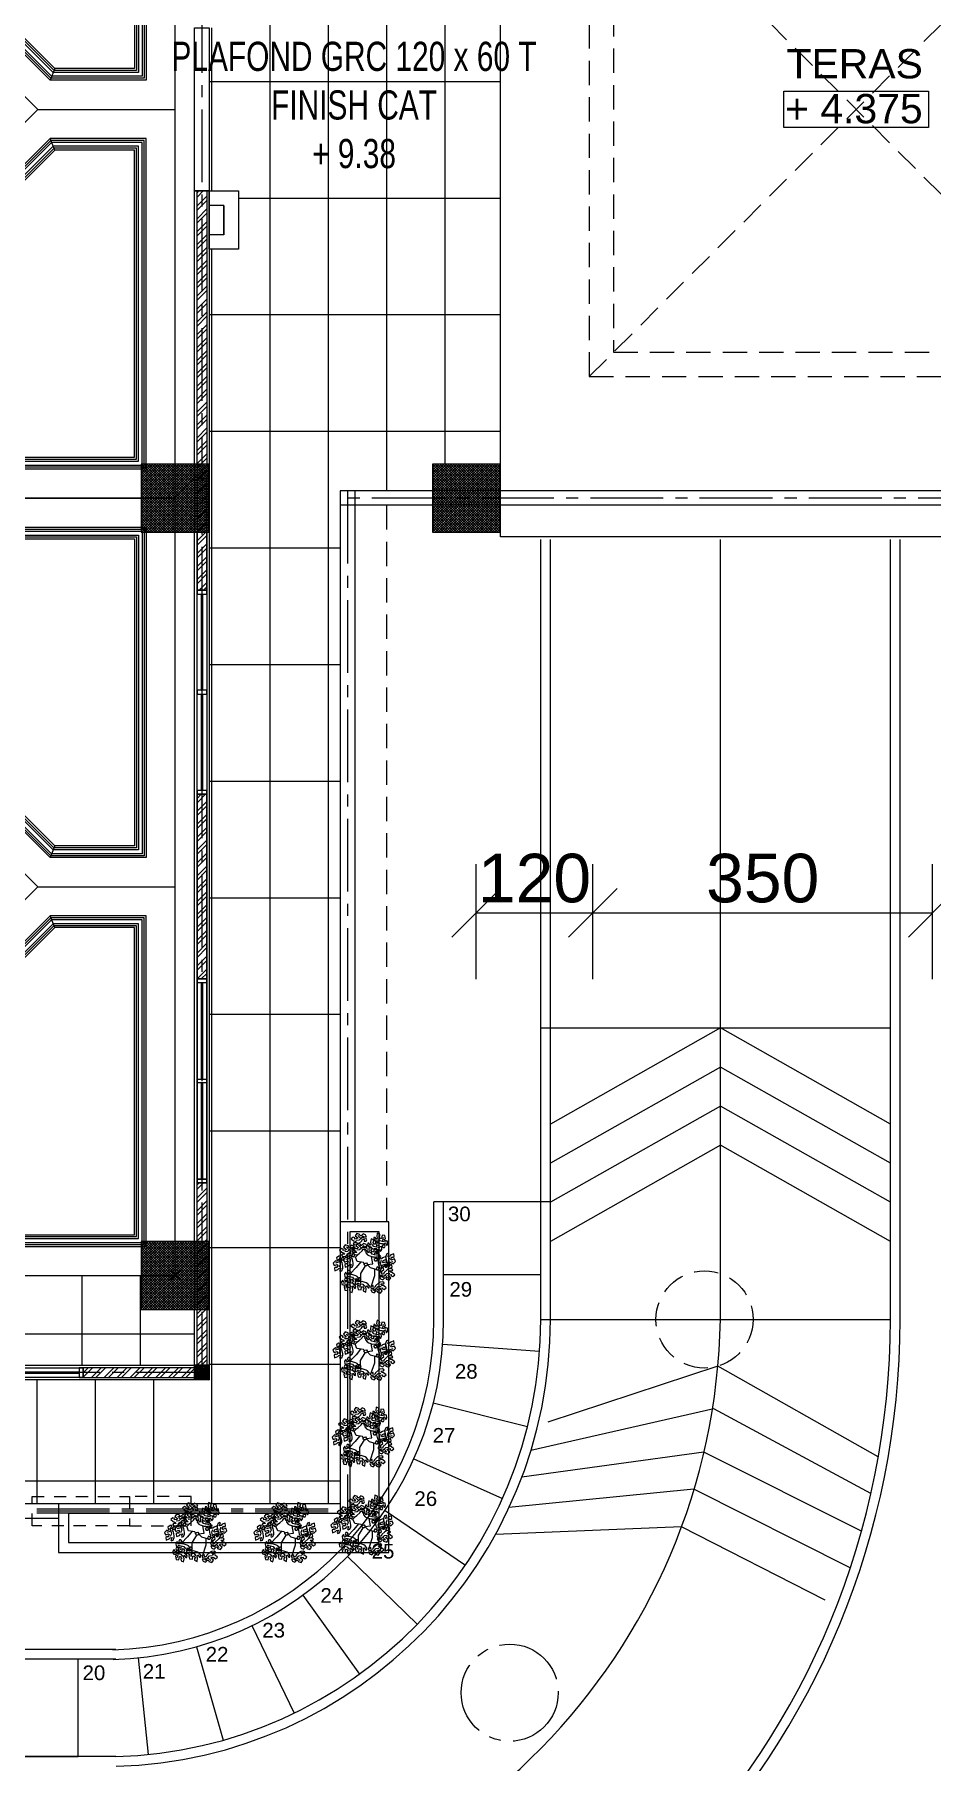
# Model space of a CAD drawing. Header units: inches. Extents: x 249 to 1192, y -18 to 440.
# Drawn here: x 384.53 to 393.77, y 188.61 to 206.39 of the extents above; entities that cross this region are included whole.
import ezdxf

# ---------------------------------------------------------------- set-up
doc = ezdxf.new("R2010")
doc.units = ezdxf.units.IN
doc.header["$MEASUREMENT"] = 0
for name, pattern in [('CENTER2', [1.125, 0.75, -0.125, 0.125, -0.125]), ('DASHED2', [0.375, 0.25, -0.125]), ('HIDDEN', [0.375, 0.25, -0.125]), ('HIDDEN2', [0.1875, 0.125, -0.0625])]:
    doc.linetypes.add(name, pattern=pattern)
for name, color, linetype, lineweight in [('ARSIR BETON', 8, 'Continuous', 0), ('DIMENSI', 85, 'Continuous', 20), ('DINDING', 6, 'Continuous', 0), ('DINDING2', 137, 'Continuous', 20), ('KACA', 141, 'Continuous', 30), ('KUSEN', 16, 'Continuous', 15), ('lan1', 7, 'Continuous', 9), ('LANTAI', 135, 'Continuous', 9), ('NOT', 7, 'Continuous', 9), ('pla', 42, 'Continuous', 15), ('TEXT (KET. RUANG)', 7, 'Continuous', 5), ('VEGETASI', 60, 'Continuous', 0)]:
    doc.layers.add(name, color=color, linetype=linetype, lineweight=lineweight)
for name, color, linetype in [('ARSIR DINDING', 64, 'Continuous'), ('AS', 15, 'CENTER2'), ('ATAP', 123, 'Continuous'), ('FURNITURE', 11, 'Continuous'), ('KOLOM', 5, 'Continuous')]:
    doc.layers.add(name, color=color, linetype=linetype)
doc.styles.get("Standard").update_dxf_attribs({"font": 'arial.ttf'})
doc.styles.add('style1', font='swisscl.ttf')
doc.dimstyles.new('UK. GDG PERTEMUAN', dxfattribs={"dimtxt": 0.5, "dimasz": 0.5, "dimexe": 0.5, "dimexo": 0.05, "dimgap": 0.1, "dimtad": 2, "dimdec": 0, "dimlfac": 100, "dimzin": 0, "dimdsep": 46, "dimtxsty": 'Standard', "dimblk": 'OBLIQUE', "dimcen": 0.09, "dimclrd": 8, "dimclre": 256, "dimclrt": 256, "dimadec": 0, "dimazin": 0, "dimtfac": 1, "dimtdec": 0, "dimtofl": 0, "dimtmove": 0, "dimatfit": 3, "dimldrblk": 'OBLIQUE', "dimfxl": 0, "dimtolj": 1, "dimtzin": 0, "dimarcsym": 0})

# ---------------------------------------------------------------- blocks, each defined once
blk = doc.blocks.new('+4375')
at = {"layer": 'TEXT (KET. RUANG)', "color": 1}
blk.add_lwpolyline([(875.846, 246.832), (877.335, 246.832), (877.335, 246.459), (875.846, 246.459)], close=True, dxfattribs=at)
at = {"layer": 'TEXT (KET. RUANG)'}
blk.add_text('+ 4.375', height=0.3015, dxfattribs=at).set_placement((875.858, 246.502))
blk = doc.blocks.new('TENDA')
at = {"linetype": 'HIDDEN'}
for points in [[(738.833, 192.212), (744.333, 192.212), (744.333, 197.712), (738.833, 197.712)], [(739.083, 192.462), (744.083, 192.462), (744.083, 197.462), (739.083, 197.462)]]:
    blk.add_lwpolyline(points, close=True, dxfattribs=at)
for points in [[(738.833, 197.712), (744.333, 192.212)], [(738.833, 192.212), (744.333, 197.712)]]:
    blk.add_lwpolyline(points, dxfattribs=at)
blk = doc.blocks.new('K1')
at = {"layer": 'ARSIR BETON'}
h = blk.add_hatch(dxfattribs=at)
h.set_pattern_fill('ANSI37', color=256, scale=0.15, style=0)
h.set_pattern_definition([(45, (258.37489, 277.120751), (-0.01325825, 0.01325825), []), (135, (258.37489, 277.120751), (-0.01325825, -0.01325825), [])])
h.paths.add_polyline_path([(259.125, 277.171), (259.125, 277.871), (258.425, 277.871), (258.425, 277.171)])
at = {"layer": 'KOLOM'}
blk.add_lwpolyline([(258.425, 277.171), (259.125, 277.171), (259.125, 277.871), (258.425, 277.871)], close=True, dxfattribs=at)
for points in [[(258.725, 277.571), (258.825, 277.471)], [(258.725, 277.471), (258.825, 277.571)]]:
    blk.add_lwpolyline(points, dxfattribs=at)
blk = doc.blocks.new('K2')
at = {"layer": 'ARSIR BETON'}
h = blk.add_hatch(dxfattribs=at)
h.set_pattern_fill('ANSI37', color=256, scale=0.1, style=0)
h.set_pattern_definition([(45, (-38.743626, 268.082874), (-0.0088388, 0.0088388), []), (135, (-38.743626, 268.082874), (-0.0088388, -0.0088388), [])])
h.paths.add_polyline_path([(-38.594, 268.233), (-38.744, 268.233), (-38.744, 268.083), (-38.594, 268.083)])
at = {"layer": 'KOLOM'}
blk.add_lwpolyline([(-38.744, 268.083), (-38.594, 268.083), (-38.594, 268.233), (-38.744, 268.233)], close=True, dxfattribs=at)
blk = doc.blocks.new('BRANCHT', base_point=(1.548, 0.551))
for p, q in [((1.511, 0.64), (1.524, 0.662)), ((1.526, 0.607), (1.511, 0.64)), ((1.524, 0.662), (1.551, 0.661)), ((1.55, 0.627), (1.526, 0.607)), ((1.57, 0.598), (1.55, 0.627)), ((1.551, 0.661), (1.582, 0.622)), ((1.551, 0.661), (1.551, 0.661)), ((1.573, 0.682), (1.611, 0.684)), ((1.599, 0.643), (1.573, 0.682)), ((1.582, 0.622), (1.599, 0.643)), ((1.62, 0.64), (1.599, 0.582)), ((1.611, 0.684), (1.648, 0.656)), ((1.648, 0.656), (1.636, 0.607)), ((1.536, 0.471), (1.537, 0.5)), ((1.554, 0.427), (1.536, 0.471)), ((1.537, 0.5), (1.552, 0.572)), ((1.552, 0.572), (1.57, 0.598)), ((1.585, 0.414), (1.554, 0.427)), ((1.572, 0.474), (1.594, 0.431)), ((1.606, 0.467), (1.572, 0.474)), ((1.594, 0.431), (1.585, 0.414)), ((1.599, 0.582), (1.587, 0.538)), ((1.587, 0.538), (1.607, 0.492)), ((1.599, 0.582), (1.668, 0.562)), ((1.626, 0.447), (1.606, 0.467)), ((1.636, 0.537), (1.625, 0.526)), ((1.625, 0.526), (1.644, 0.481)), ((1.68, 0.427), (1.626, 0.447)), ((1.636, 0.607), (1.644, 0.59)), ((1.69, 0.518), (1.636, 0.537)), ((1.644, 0.59), (1.667, 0.602)), ((1.644, 0.481), (1.663, 0.492)), ((1.663, 0.492), (1.686, 0.474)), ((1.667, 0.602), (1.71, 0.563)), ((1.667, 0.602), (1.667, 0.602)), ((1.686, 0.474), (1.68, 0.427)), ((1.71, 0.563), (1.69, 0.518))]:
    blk.add_line(p, q)
blk = doc.blocks.new('T36')
for p, q in [((-0.111, -0.002), (-0.091, 0.108)), ((-0.017, 0.011), (-0.027, -0.001)), ((0.004, 0.007), (-0.017, 0.011)), ((0.016, -0.003), (0.004, 0.007)), ((0.016, -0.003), (0.026, 0.019)), ((0.026, 0.019), (0.124, 0.032)), ((0.07, 0.025), (0.136, -0.06)), ((0.151, 0.1), (0.083, 0.163)), ((0.124, 0.032), (0.151, 0.1)), ((-0.074, -0.06), (-0.174, -0.088)), ((-0.138, -0.078), (-0.138, -0.185)), ((-0.138, -0.185), (-0.081, -0.353)), ((-0.028, -0.013), (-0.111, -0.002)), ((-0.028, -0.013), (-0.074, -0.06)), ((-0.027, -0.001), (-0.028, -0.013)), ((-0.028, -0.013), (-0.026, -0.024)), ((-0.026, -0.024), (-0.018, -0.031)), ((-0.018, -0.031), (-0.001, -0.034)), ((-0.001, -0.034), (0.004, -0.034)), ((0.004, -0.034), (0.013, -0.024)), ((0.004, -0.034), (0.075, -0.149)), ((0.013, -0.024), (0.02, -0.01)), ((0.02, -0.01), (0.016, -0.003)), ((0.075, -0.149), (0.073, -0.293)), ((0.136, -0.06), (0.229, -0.154))]:
    blk.add_line(p, q)
at = {"xscale": 0.8515584, "yscale": 0.8515584, "zscale": 0.8515584}
for p, rotation in [((-0.215, 0.309), 120), ((-0.121, 0.222), 120), ((-0.095, 0.107), 120), ((0.06, 0.183), 59.99999999999999), ((0.068, 0.33), 59.99999999999999), ((0.243, 0.158), 59.99999999999999), ((-0.318, 0.042), 180), ((-0.195, 0), 180), ((-0.298, -0.123), 240), ((-0.168, -0.321), 240), ((0.029, -0.277), 299.9999999999999), ((0.187, -0.168), 299.9999999999999), ((0.233, -0.285), 299.9999999999999)]:
    blk.add_blockref('BRANCHT', p, dxfattribs=dict(at, rotation=rotation))
for p in [(0.192, 0.052), (0.348, -0.001)]:
    blk.add_blockref('BRANCHT', p, dxfattribs=at)
blk = doc.blocks.new('_Oblique')
at = {"color": 0, "linetype": 'ByBlock', "lineweight": -2}
blk.add_line((-0.5, -0.5), (0.5, 0.5), dxfattribs=at)
blk = doc.blocks.new('*D537')
at = {"layer": 'DEFPOINTS', "color": 0}
for p in [(393.782, 197.346), (390.282, 196.615), (393.782, 196.615)]:
    blk.add_point(p, dxfattribs=at)
at = {"layer": 'DIMENSI', "lineweight": -2}
for p, q in [((390.282, 196.665), (390.282, 197.846)), ((393.782, 196.665), (393.782, 197.846))]:
    blk.add_line(p, q, dxfattribs=at)
at = {"layer": 'DIMENSI', "color": 8, "lineweight": -2}
blk.add_line((390.282, 197.346), (393.782, 197.346), dxfattribs=at)
at = {"layer": 'DIMENSI', "color": 8, "lineweight": -2, "xscale": 0.5, "yscale": 0.5, "zscale": 0.5, "rotation": 180}
blk.add_blockref('_Oblique', (390.282, 197.346), dxfattribs=at)
at = {"layer": 'DIMENSI', "color": 8, "lineweight": -2, "xscale": 0.5, "yscale": 0.5, "zscale": 0.5}
blk.add_blockref('_Oblique', (393.782, 197.346), dxfattribs=at)
at = {"layer": 'DIMENSI', "insert": (392.032, 197.701), "char_height": 0.5, "attachment_point": 5}
blk.add_mtext('\\A1;350', dxfattribs=at)
blk = doc.blocks.new('*D540')
at = {"layer": 'DEFPOINTS', "color": 0}
for p in [(390.282, 197.346), (389.082, 196.615), (390.282, 196.615)]:
    blk.add_point(p, dxfattribs=at)
at = {"layer": 'DIMENSI', "lineweight": -2}
for p, q in [((389.082, 196.665), (389.082, 197.846)), ((390.282, 196.665), (390.282, 197.846))]:
    blk.add_line(p, q, dxfattribs=at)
at = {"layer": 'DIMENSI', "color": 8, "lineweight": -2}
blk.add_line((389.082, 197.346), (390.282, 197.346), dxfattribs=at)
at = {"layer": 'DIMENSI', "color": 8, "lineweight": -2, "xscale": 0.5, "yscale": 0.5, "zscale": 0.5, "rotation": 180}
blk.add_blockref('_Oblique', (389.082, 197.346), dxfattribs=at)
at = {"layer": 'DIMENSI', "color": 8, "lineweight": -2, "xscale": 0.5, "yscale": 0.5, "zscale": 0.5}
blk.add_blockref('_Oblique', (390.282, 197.346), dxfattribs=at)
at = {"layer": 'DIMENSI', "insert": (389.682, 197.701), "char_height": 0.5, "attachment_point": 5}
blk.add_mtext('\\A1;120', dxfattribs=at)
blk = doc.blocks.new('PL')
h = blk.add_hatch()
h.set_pattern_fill('_USER', color=256, scale=0.2, angle=45, style=0, pattern_type=0)
h.set_pattern_definition([(135, (575.02235, 399.82852), (0.141421, 0.141421), [])])
h.paths.add_polyline_path([(572.437, 402.414), (575.022, 399.829), (572.901, 399.829), (572.437, 400.293)])
for points in [[(568.437, 395.829), (576.437, 395.829), (576.437, 403.829), (568.437, 403.829)], [(576.437, 403.829), (572.437, 403.829), (572.437, 402.414), (575.022, 399.829), (576.437, 399.829)], [(572.737, 402.539), (572.737, 403.529), (576.137, 403.529), (576.137, 400.129), (575.147, 400.129)], [(572.737, 402.539), (572.737, 403.529), (576.137, 403.529), (576.137, 400.129), (575.147, 400.129)], [(572.737, 402.539), (572.737, 403.529), (576.137, 403.529), (576.137, 400.129), (575.147, 400.129)], [(572.757, 402.547), (572.757, 403.509), (576.117, 403.509), (576.117, 400.149), (575.155, 400.149)], [(572.777, 402.555), (572.777, 403.489), (576.097, 403.489), (576.097, 400.169), (575.163, 400.169)], [(572.817, 402.572), (572.817, 403.449), (576.057, 403.449), (576.057, 400.209), (575.18, 400.209)], [(572.837, 402.58), (572.837, 403.429), (576.037, 403.429), (576.037, 400.229), (575.188, 400.229)], [(572.857, 402.588), (572.857, 403.409), (576.017, 403.409), (576.017, 400.249), (575.196, 400.249)], [(569.851, 399.829), (572.437, 402.414), (575.022, 399.829), (572.437, 397.243)], [(572.737, 397.118), (572.737, 396.129), (576.137, 396.129), (576.137, 399.529), (575.147, 399.529)], [(572.737, 397.118), (572.737, 396.129), (576.137, 396.129), (576.137, 399.529), (575.147, 399.529)], [(572.737, 397.118), (572.737, 396.129), (576.137, 396.129), (576.137, 399.529), (575.147, 399.529)], [(572.737, 397.118), (572.737, 396.129), (576.137, 396.129), (576.137, 399.529), (575.147, 399.529)], [(572.757, 397.11), (572.757, 396.149), (576.117, 396.149), (576.117, 399.509), (575.155, 399.509)], [(572.777, 397.102), (572.777, 396.169), (576.097, 396.169), (576.097, 399.489), (575.163, 399.489)], [(572.817, 397.085), (572.817, 396.209), (576.057, 396.209), (576.057, 399.449), (575.18, 399.449)], [(572.837, 397.077), (572.837, 396.229), (576.037, 396.229), (576.037, 399.429), (575.188, 399.429)], [(572.857, 397.069), (572.857, 396.249), (576.017, 396.249), (576.017, 399.409), (575.196, 399.409)]]:
    blk.add_lwpolyline(points, close=True)
for points in [[(575.196, 400.249), (575.147, 400.129)], [(575.196, 399.409), (575.147, 399.529)]]:
    blk.add_lwpolyline(points)
blk = doc.blocks.new('PL2')
h = blk.add_hatch()
h.set_pattern_fill('_USER', color=256, scale=0.2, angle=45, style=0, pattern_type=0)
h.set_pattern_definition([(135, (538.4135, 470.6402), (0.141421, 0.141421), [])])
h.paths.add_polyline_path([(535.828, 473.226), (538.413, 470.64), (536.292, 470.64), (535.828, 471.105)])
for points in [[(531.828, 466.64), (539.828, 466.64), (539.828, 474.64), (531.828, 474.64)], [(539.828, 474.64), (535.828, 474.64), (535.828, 473.226), (538.413, 470.64), (539.828, 470.64)], [(536.128, 473.35), (536.128, 474.34), (539.528, 474.34), (539.528, 470.94), (538.538, 470.94)], [(536.128, 473.35), (536.128, 474.34), (539.528, 474.34), (539.528, 470.94), (538.538, 470.94)], [(536.128, 473.35), (536.128, 474.34), (539.528, 474.34), (539.528, 470.94), (538.538, 470.94)], [(536.148, 473.359), (536.148, 474.32), (539.508, 474.32), (539.508, 470.96), (538.546, 470.96)], [(536.168, 473.367), (536.168, 474.3), (539.488, 474.3), (539.488, 470.98), (538.554, 470.98)], [(536.208, 473.383), (536.208, 474.26), (539.448, 474.26), (539.448, 471.02), (538.571, 471.02)], [(536.228, 473.392), (536.228, 474.24), (539.428, 474.24), (539.428, 471.04), (538.579, 471.04)], [(536.248, 473.4), (536.248, 474.22), (539.408, 474.22), (539.408, 471.06), (538.587, 471.06)], [(533.242, 470.64), (535.828, 473.226), (538.413, 470.64), (535.828, 468.054)], [(536.128, 467.93), (536.128, 466.94), (539.528, 466.94), (539.528, 470.34), (538.538, 470.34)], [(536.128, 467.93), (536.128, 466.94), (539.528, 466.94), (539.528, 470.34), (538.538, 470.34)], [(536.128, 467.93), (536.128, 466.94), (539.528, 466.94), (539.528, 470.34), (538.538, 470.34)], [(536.128, 467.93), (536.128, 466.94), (539.528, 466.94), (539.528, 470.34), (538.538, 470.34)], [(536.148, 467.922), (536.148, 466.96), (539.508, 466.96), (539.508, 470.32), (538.546, 470.32)], [(536.168, 467.914), (536.168, 466.98), (539.488, 466.98), (539.488, 470.3), (538.554, 470.3)], [(536.208, 467.897), (536.208, 467.02), (539.448, 467.02), (539.448, 470.26), (538.571, 470.26)], [(536.228, 467.889), (536.228, 467.04), (539.428, 467.04), (539.428, 470.24), (538.579, 470.24)], [(536.248, 467.88), (536.248, 467.06), (539.408, 467.06), (539.408, 470.22), (538.587, 470.22)]]:
    blk.add_lwpolyline(points, close=True)
for points in [[(538.587, 471.06), (538.538, 470.94)], [(538.587, 470.22), (538.538, 470.34)]]:
    blk.add_lwpolyline(points)

msp = doc.modelspace()

# ---------------------------------------------------------------- hatches: boundary and pattern name
at = {"layer": 'ARSIR DINDING'}
h = msp.add_hatch(dxfattribs=at)
h.set_pattern_fill('ANSI32', color=256, scale=0.25, style=0)
h.set_pattern_definition([(45, (386.20719, 192.69023), (-0.06629126, 0.06629126), []), (45, (386.25138, 192.69023), (-0.06629126, 0.06629126), [])])
h.paths.add_polyline_path([(386.2072, 200.6668), (386.3072, 200.6668), (386.3072, 204.775), (386.2072, 204.775)])
h.paths.add_polyline_path([(386.2072, 196.6665), (386.3072, 196.6665), (386.3072, 198.567), (386.2072, 198.567)])
h.paths.add_polyline_path([(386.3072, 194.5668), (386.2072, 194.5668), (386.2072, 192.6902), (386.3072, 192.6902)])
h = msp.add_hatch(dxfattribs=at)
h.set_pattern_fill('ANSI32', color=256, scale=0.25, style=0)
h.set_pattern_definition([(45, (366.8227, 192.56523), (-0.06629126, 0.06629126), []), (45, (366.86689, 192.56523), (-0.06629126, 0.06629126), [])])
h.paths.add_polyline_path([(366.8227, 192.6652), (370.9332, 192.6652), (370.9332, 192.5652), (366.8227, 192.5652)])
h.paths.add_polyline_path([(373.033, 192.5652), (374.9335, 192.5652), (374.9335, 192.6652), (373.033, 192.6652)])
h.paths.add_polyline_path([(377.0332, 192.5652), (378.9337, 192.5652), (378.9337, 192.6652), (377.0332, 192.6652)])
h.paths.add_polyline_path([(381.0335, 192.5652), (382.934, 192.5652), (382.934, 192.6652), (381.0335, 192.6652)])
h.paths.add_polyline_path([(385.0337, 192.5652), (386.1822, 192.5652), (386.1822, 192.6652), (385.0337, 192.6652)])

# ---------------------------------------------------------------- linework, layer by layer
at = {"linetype": 'HIDDEN2'}
for points in [[(385.5101, 191.0397), (384.5091, 191.0397), (384.5091, 191.3397), (385.5101, 191.3397)], [(386.1448, 191.3397), (385.5101, 191.3397), (385.5101, 191.0397), (386.1448, 191.0397)]]:
    msp.add_lwpolyline(points, close=True, dxfattribs=at)
at = {"layer": 'AS'}
msp.add_line((387.7567, 201.6902), (387.7567, 191.1152), dxfattribs=at)
for points in [[(386.2572, 219.1147), (386.2572, 192.6152)], [(396.6322, 201.6152), (387.6817, 201.6152)], [(386.3322, 192.6152), (347.807, 192.6152)], [(387.5567, 191.2102), (369.9824, 191.2102)], [(387.5567, 191.1902), (369.9824, 191.1902)], [(387.5567, 191.1702), (369.9824, 191.1702)]]:
    msp.add_lwpolyline(points, dxfattribs=at)
at = {"layer": 'AS', "linetype": 'HIDDEN'}
msp.add_circle((391.4322, 193.1618), 0.5, dxfattribs=at)
at = {"layer": 'AS'}
msp.add_circle((389.4259, 189.3215), 0.5, dxfattribs=at)
at = {"layer": 'ATAP', "linetype": 'DASHED2'}
msp.add_line((388.1567, 201.5402), (388.1567, 194.1652), dxfattribs=at)
at = {"layer": 'DINDING'}
for p, q in [((387.6817, 201.6902), (387.6817, 191.1152)), ((387.8317, 201.6902), (387.8317, 194.1652))]:
    msp.add_line(p, q, dxfattribs=at)
for points in [[(386.1822, 204.775), (386.3322, 204.775), (386.3322, 192.6902), (386.1822, 192.6902)], [(386.6322, 204.775), (386.6322, 204.175), (386.3322, 204.175), (386.3322, 204.775)], [(386.4827, 204.626), (386.4827, 204.325), (386.4817, 204.325), (386.4817, 204.626)], [(384.7817, 190.7652), (388.1817, 190.7652), (388.1817, 194.1652), (387.6817, 194.1652), (387.6817, 191.2652), (384.7817, 191.2652)], [(384.8817, 190.8652), (388.0817, 190.8652), (388.0817, 194.0652), (387.7817, 194.0652), (387.7817, 191.1652), (384.8817, 191.1652)], [(366.8227, 192.6902), (386.1822, 192.6902), (386.1822, 192.5402), (366.8227, 192.5402)]]:
    msp.add_lwpolyline(points, close=True, dxfattribs=at)
for points in [[(386.4817, 204.626), (386.3322, 204.626)], [(386.4827, 204.325), (386.3322, 204.325)], [(396.6322, 201.6902), (387.6817, 201.6902)], [(396.6322, 201.5402), (387.6817, 201.5402)], [(396.6322, 201.5652), (396.6322, 201.2152), (389.3322, 201.2152), (389.3322, 201.5652)], [(389.7464, 196.1618), (393.3464, 196.1618)], [(393.3464, 195.1727), (391.5964, 196.1618), (389.8464, 195.1727)], [(393.3464, 194.7704), (391.5964, 195.7596), (389.8464, 194.7704)], [(393.3464, 194.3682), (391.5964, 195.3573), (389.8464, 194.3682)], [(393.3464, 193.966), (391.5964, 194.9551), (389.8464, 193.966)], [(389.8464, 194.3717), (388.6464, 194.3717)], [(389.7464, 193.6217), (388.7464, 193.6217)], [(389.7464, 193.1618), (393.3464, 193.1618)], [(388.7372, 192.9076), (389.7345, 192.835)], [(393.222, 191.7475), (391.5701, 192.6812), (389.8201, 192.105)], [(388.64, 192.3053), (389.6096, 192.0606)], [(393.1457, 191.3697), (391.5269, 192.2435), (389.6449, 191.8151)], [(393.0485, 190.9851), (391.4264, 191.7979), (389.5501, 191.5377)], [(388.4397, 191.729), (389.3521, 191.3197)], [(392.9324, 190.6054), (391.3243, 191.4158), (389.4191, 191.2257)], [(384.7817, 191.2652), (369.9824, 191.2652)], [(384.7817, 191.1152), (369.9824, 191.1152)], [(388.1424, 191.1963), (388.9698, 190.6347)], [(392.6748, 190.2727), (391.194, 191.0272), (389.2796, 190.9498)], [(387.7571, 190.7233), (388.4744, 190.0265)], [(387.2955, 190.3243), (387.8809, 189.5136)], [(386.7716, 190.0116), (387.2074, 189.1116)], [(385.3719, 189.7652), (369.9824, 189.7652)], [(385.3719, 189.6652), (369.9824, 189.6652)], [(384.9824, 189.6652), (384.2324, 189.6652), (384.2324, 188.6636), (384.9824, 188.6636), (384.9824, 189.6652)], [(385.6022, 189.68), (385.7039, 188.6851)], [(386.2014, 189.7946), (386.4743, 188.8326)], [(385.3719, 188.6636), (369.9824, 188.6636)]]:
    msp.add_lwpolyline(points, dxfattribs=at)
for points in [[(385.3719, 188.6636, 0.4060688), (389.7464, 193.1618), (389.7464, 201.1902)], [(385.3719, 186.8136, 0.398259), (391.5964, 193.1618), (391.5964, 201.1902)], [(385.3747, 188.5636, 0.4060688), (389.8464, 193.1618), (389.8464, 201.1902)], [(385.4723, 185.065, 0.4060688), (393.3464, 193.1618), (393.3464, 201.1902)], [(385.4751, 184.9649, 0.4060688), (393.4465, 193.1618), (393.4465, 201.1902)], [(385.3412, 189.7631, 0.4060688), (388.6464, 193.1618), (388.6464, 194.3717)], [(385.344, 189.6632, 0.4060688), (388.7464, 193.1618), (388.7464, 194.3717)]]:
    msp.add_lwpolyline(points, format="xyb", dxfattribs=at)
at = {"layer": 'DINDING2'}
for points in [[(386.2072, 204.775), (386.3072, 204.775), (386.3072, 192.6902), (386.2072, 192.6902)], [(386.3072, 200.6668), (386.3072, 201.8152), (386.2072, 201.8152), (386.2072, 200.6668)], [(386.3072, 196.6665), (386.3072, 198.567), (386.2072, 198.567), (386.2072, 196.6665)], [(385.0337, 192.5652), (386.1822, 192.5652), (386.1822, 192.6652), (385.0337, 192.6652)]]:
    msp.add_lwpolyline(points, close=True, dxfattribs=at)
at = {"layer": 'KACA'}
for points in [[(386.2522, 200.6268), (386.2522, 199.6369), (386.2622, 199.6369), (386.2622, 200.6268)], [(386.2522, 198.607), (386.2522, 199.5969), (386.2622, 199.5969), (386.2622, 198.607)], [(386.2522, 196.6265), (386.2522, 195.6366), (386.2622, 195.6366), (386.2622, 196.6265)], [(386.2522, 194.6068), (386.2522, 195.5966), (386.2622, 195.5966), (386.2622, 194.6068)], [(384.9937, 192.6202), (384.0039, 192.6202), (384.0039, 192.6102), (384.9937, 192.6102)]]:
    msp.add_lwpolyline(points, close=True, dxfattribs=at)
at = {"layer": 'KUSEN'}
for points in [[(386.3072, 200.6668), (386.2072, 200.6668), (386.2072, 200.6268), (386.3072, 200.6268), (386.3072, 200.6668)], [(386.3072, 199.6369), (386.2072, 199.6369), (386.2072, 199.5969), (386.3072, 199.5969), (386.3072, 199.6369)], [(386.3072, 198.607), (386.2072, 198.607), (386.2072, 198.567), (386.3072, 198.567), (386.3072, 198.607)], [(386.3072, 196.6265), (386.2072, 196.6265), (386.2072, 196.6665), (386.3072, 196.6665), (386.3072, 196.6265)], [(386.3072, 195.5966), (386.2072, 195.5966), (386.2072, 195.6366), (386.3072, 195.6366), (386.3072, 195.5966)], [(386.3072, 194.5668), (386.2072, 194.5668), (386.2072, 194.6068), (386.3072, 194.6068), (386.3072, 194.5668)], [(386.3072, 194.6068), (386.2072, 194.6068), (386.2072, 194.5668), (386.3072, 194.5668), (386.3072, 194.6068)], [(385.0337, 192.5652), (385.0337, 192.6652), (384.9937, 192.6652), (384.9937, 192.5652), (385.0337, 192.5652)]]:
    msp.add_lwpolyline(points, dxfattribs=at)
for points in [[(386.3072, 200.6668), (386.3072, 198.567), (386.2072, 198.567), (386.2072, 200.6668)], [(386.3072, 194.5668), (386.3072, 196.6665), (386.2072, 196.6665), (386.2072, 194.5668)], [(385.0337, 192.5652), (382.934, 192.5652), (382.934, 192.6652), (385.0337, 192.6652)]]:
    msp.add_lwpolyline(points, close=True, dxfattribs=at)
at = {"layer": 'lan1'}
msp.add_lwpolyline([(386.1822, 206.455), (386.3322, 206.455), (386.3322, 204.775), (386.1822, 204.775)], close=True, dxfattribs=at)
at = {"layer": 'LANTAI'}
msp.add_lwpolyline([(389.3327, 201.6902), (389.3327, 209.5397)], dxfattribs=at)
at = {"layer": 'pla'}
for p, q in [((386.9572, 209.5402), (386.9572, 191.2652)), ((387.5572, 209.5402), (387.5572, 191.2652)), ((388.1572, 209.5402), (388.1572, 201.6902)), ((388.7572, 209.2652), (388.7572, 201.9652)), ((386.3572, 206.455), (386.3572, 204.775)), ((386.3322, 205.9025), (389.3327, 205.9025)), ((386.6322, 204.7025), (389.3327, 204.7025)), ((386.3572, 204.175), (386.3572, 191.2652)), ((386.3322, 203.5025), (389.3327, 203.5025)), ((386.3322, 202.3025), (389.3327, 202.3025)), ((386.3322, 201.1025), (387.6817, 201.1025)), ((386.3322, 199.9025), (387.6817, 199.9025)), ((386.3322, 198.7025), (387.6817, 198.7025)), ((386.3322, 197.5025), (387.6817, 197.5025)), ((386.3322, 196.3025), (387.6817, 196.3025)), ((386.3322, 195.1025), (387.6817, 195.1025)), ((386.3322, 193.9025), (387.6817, 193.9025)), ((385.02, 193.6147), (385.02, 192.6902)), ((385.62, 193.6147), (385.62, 192.6902)), ((382.6335, 193.015), (386.1822, 193.015)), ((386.3322, 192.7025), (387.6817, 192.7025)), ((384.5572, 192.5402), (384.5572, 191.2652)), ((385.1572, 192.5402), (385.1572, 191.2652)), ((385.7572, 192.5402), (385.7572, 191.2652)), ((344.2822, 191.5025), (387.6817, 191.5025))]:
    msp.add_line(p, q, dxfattribs=at)

# ---------------------------------------------------------------- block references
at = {"xscale": -1, "rotation": 180}
msp.add_blockref('K2', (424.9258, 460.7731), dxfattribs=at)
at = {"layer": 'DIMENSI'}
msp.add_blockref('+4375', (-483.5957, -41.0302), dxfattribs=at)
at = {"layer": 'FURNITURE'}
msp.add_blockref('TENDA', (-348.5879, 10.6528), dxfattribs=at)
at = {"layer": 'KOLOM'}
for p in [(127.2078, -75.9055), (130.2078, -75.9055), (127.2073, -83.9055)]:
    msp.add_blockref('K1', p, dxfattribs=at)
at = {"layer": 'pla'}
for name, p in [('PL', (-190.4541, -194.2138)), ('PL2', (-153.8453, -273.0255))]:
    msp.add_blockref(name, p, dxfattribs=at)
at = {"layer": 'VEGETASI', "xscale": -0.6836441415344511, "yscale": 0.683644141534451, "zscale": 0.6836441415344507}
for p in [(387.9401, 193.7365), (387.9386, 192.8405), (387.9294, 191.9459), (386.2032, 190.9648), (387.1231, 190.9648), (387.9158, 191.0402)]:
    msp.add_blockref('T36', p, dxfattribs=at)

# ---------------------------------------------------------------- texts
at = {"layer": 'NOT', "insert": (387.8234, 206.3106), "char_height": 0.3, "attachment_point": 2, "style": 'style1'}
msp.add_mtext('PLAFOND GRC 120 x 60 T\\PFINISH CAT\\P+ 9.38', dxfattribs=at)
at = {"layer": 'TEXT (KET. RUANG)'}
msp.add_text('TERAS', height=0.3015, rotation=360, dxfattribs=at).set_placement((392.2771, 205.9337))
for s, p in [('30', (388.7906, 194.1727)), ('29', (388.8056, 193.3965)), ('28', (388.862, 192.5527)), ('27', (388.6331, 191.8941)), ('26', (388.4451, 191.2428)), ('25', (388.0047, 190.7022)), ('24', (387.4772, 190.2463)), ('23', (386.8785, 189.8889)), ('22', (386.296, 189.6413)), ('20', (385.0281, 189.4508)), ('21', (385.6479, 189.4655))]:
    msp.add_text(s, height=0.15075, dxfattribs=at).set_placement(p)

# ---------------------------------------------------------------- dimensions: what is measured, and where the dimension line sits
at = {"layer": 'DIMENSI'}
dim = msp.add_linear_dim(base=(390.2822, 197.3458), p1=(389.0822, 196.6152), p2=(390.2822, 196.6152), dimstyle='UK. GDG PERTEMUAN', dxfattribs=at)
dim.commit()
dim.dimension.update_dxf_attribs({"geometry": '*D540', "text_midpoint": (389.6822, 197.3458), "dimtype": 160})
dim = msp.add_linear_dim(base=(393.7822, 197.3458), p1=(390.2822, 196.6152), p2=(393.7822, 196.6152), dimstyle='UK. GDG PERTEMUAN', dxfattribs=at)
dim.commit()
dim.dimension.update_dxf_attribs({"geometry": '*D537', "text_midpoint": (392.0322, 197.7013)})

doc.saveas('drawing.dxf')
